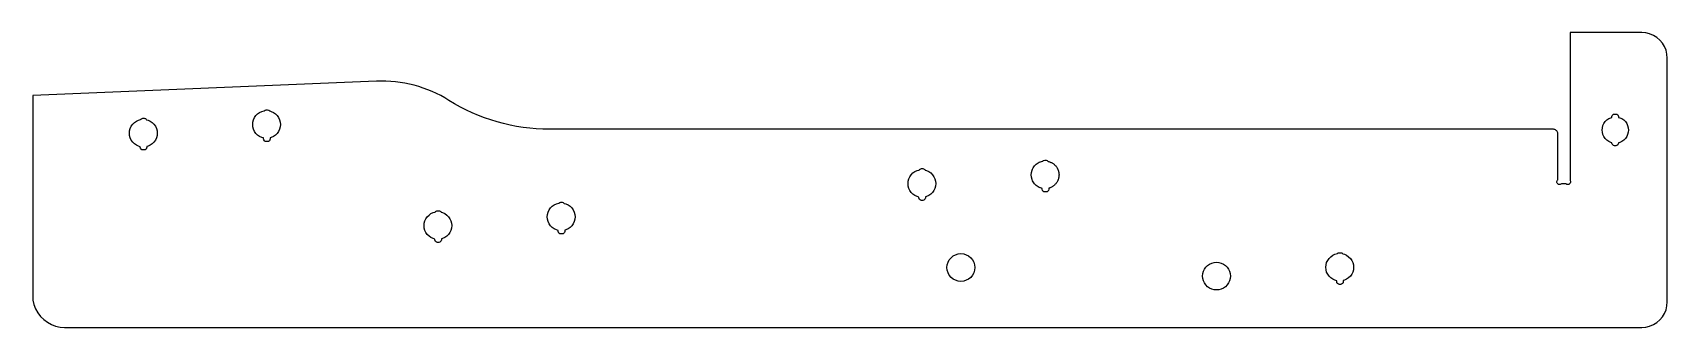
# Model space of a CAD drawing. Header units: millimetres. Extents: x -66 to 322, y -145 to -75.
import ezdxf

# ---------------------------------------------------------------- set-up
doc = ezdxf.new("R2010")
doc.units = ezdxf.units.MM
doc.layers.add('CUTOUTS', color=1, linetype='CONTINUOUS')
doc.layers.add('PERIMETER', color=5, linetype='CONTINUOUS')

msp = doc.modelspace()

# ---------------------------------------------------------------- linework, layer by layer
at = {"layer": 'CUTOUTS'}
for points in [[(-39.68, -103.17), (-39.98, -103.17, -0.414214), (-40.6, -102.54), (-40.6, -102.39), (-41.01, -102.28), (-41.53, -102.04), (-42, -101.71), (-42.41, -101.3), (-42.74, -100.83), (-42.98, -100.31), (-43.13, -99.75), (-43.18, -99.18), (-43.13, -98.61), (-42.98, -98.05), (-42.74, -97.53), (-42.41, -97.06), (-42, -96.65), (-41.53, -96.32), (-41.01, -96.08), (-40.53, -95.95, -0.278006), (-39.98, -95.62), (-39.68, -95.62, -0.294937), (-39.11, -95.98), (-38.76, -96.08), (-38.23, -96.32), (-37.76, -96.65), (-37.36, -97.06), (-37.03, -97.53), (-36.78, -98.05), (-36.63, -98.61), (-36.58, -99.18), (-36.63, -99.75), (-36.78, -100.31), (-37.03, -100.83), (-37.36, -101.3), (-37.76, -101.71), (-38.23, -102.04), (-38.76, -102.28), (-39.05, -102.36), (-39.05, -102.54, -0.414214)], [(-11.3, -100.54), (-11.3, -100.31), (-11.73, -100.2), (-12.25, -99.95), (-12.72, -99.62), (-13.12, -99.22), (-13.45, -98.75), (-13.7, -98.23), (-13.85, -97.67), (-13.9, -97.1), (-13.85, -96.52), (-13.7, -95.97), (-13.45, -95.45), (-13.12, -94.98), (-12.72, -94.57), (-12.25, -94.24), (-11.73, -94), (-11.16, -93.84, -0.223924), (-10.68, -93.62), (-10.38, -93.62, -0.248805), (-9.86, -93.89), (-9.47, -94), (-8.95, -94.24), (-8.48, -94.57), (-8.07, -94.98), (-7.74, -95.45), (-7.5, -95.97), (-7.35, -96.52), (-7.3, -97.1), (-7.35, -97.67), (-7.5, -98.23), (-7.74, -98.75), (-8.07, -99.22), (-8.48, -99.62), (-8.95, -99.95), (-9.47, -100.2), (-9.75, -100.27), (-9.75, -100.54, -0.414214), (-10.38, -101.17), (-10.68, -101.17, -0.414214)], [(312.96, -97.88), (313.01, -98.42), (312.96, -98.97), (312.82, -99.49), (312.59, -99.99), (312.28, -100.43), (311.89, -100.82), (311.45, -101.13), (310.95, -101.36), (310.65, -101.44), (310.65, -101.54, -0.414214), (310.02, -102.17), (309.72, -102.17, -0.414214), (309.1, -101.54), (309.1, -101.44), (308.82, -101.36), (308.32, -101.13), (307.88, -100.82), (307.49, -100.43), (307.18, -99.99), (306.95, -99.49), (306.81, -98.97), (306.76, -98.42), (306.81, -97.88), (306.95, -97.35), (307.18, -96.86), (307.49, -96.41), (307.88, -96.03), (308.32, -95.72), (308.82, -95.49), (309.1, -95.41), (309.1, -95.24, -0.414214), (309.72, -94.62), (310.02, -94.62, -0.414214), (310.65, -95.24), (310.65, -95.41), (310.95, -95.49), (311.45, -95.72), (311.89, -96.03), (312.28, -96.41), (312.59, -96.86), (312.82, -97.35)], [(145.32, -115.17), (145.02, -115.17, -0.414214), (144.4, -114.54), (144.4, -114.39), (143.99, -114.28), (143.47, -114.04), (143, -113.71), (142.59, -113.3), (142.26, -112.83), (142.02, -112.31), (141.87, -111.75), (141.82, -111.18), (141.87, -110.61), (142.02, -110.05), (142.26, -109.53), (142.59, -109.06), (143, -108.65), (143.47, -108.32), (143.99, -108.08), (144.47, -107.95, -0.278005), (145.02, -107.62), (145.32, -107.62, -0.294935), (145.89, -107.98), (146.24, -108.08), (146.77, -108.32), (147.24, -108.65), (147.64, -109.06), (147.97, -109.53), (148.22, -110.05), (148.37, -110.61), (148.42, -111.18), (148.37, -111.75), (148.22, -112.31), (147.97, -112.83), (147.64, -113.3), (147.24, -113.71), (146.77, -114.04), (146.24, -114.28), (145.95, -114.36), (145.95, -114.54, -0.414214)], [(174.32, -105.62), (174.62, -105.62, -0.246717), (175.14, -105.89, -0.022754), (175.43, -105.97), (175.53, -106), (175.64, -106.05, -0.025153), (175.94, -106.19), (176.05, -106.24), (176.17, -106.32, -0.022038), (176.4, -106.48), (176.52, -106.57), (176.64, -106.68, -0.018865), (176.81, -106.86), (176.93, -106.98), (177.03, -107.12, -0.0158), (177.15, -107.29), (177.26, -107.45), (177.35, -107.63, -0.012813), (177.42, -107.78), (177.5, -107.97), (177.56, -108.18, -0.010288), (177.6, -108.31), (177.65, -108.52), (177.67, -108.75, -0.008945), (177.68, -108.87), (177.7, -109.1), (177.68, -109.33, -0.008949), (177.67, -109.44), (177.65, -109.67), (177.6, -109.88, -0.010307), (177.56, -110.01), (177.5, -110.23), (177.42, -110.41, -0.012837), (177.35, -110.57), (177.26, -110.75), (177.15, -110.9, -0.015827), (177.03, -111.07), (176.93, -111.22), (176.81, -111.34, -0.018892), (176.64, -111.51), (176.52, -111.62), (176.4, -111.71, -0.022051), (176.17, -111.88), (176.05, -111.95), (175.94, -112.01, -0.025153), (175.64, -112.15), (175.53, -112.2), (175.43, -112.23, -0.014122), (175.25, -112.28), (175.25, -112.54, -0.414214), (174.62, -113.17), (174.32, -113.17, -0.414214), (173.7, -112.54), (173.7, -112.32, -0.030009), (173.32, -112.21), (173.27, -112.2), (173.24, -112.18, -0.038068), (172.78, -111.97), (172.75, -111.95), (172.73, -111.94, -0.039931), (172.3, -111.64), (172.28, -111.62), (172.27, -111.61, -0.04151), (171.88, -111.22), (171.88, -111.22), (171.87, -111.21, -0.042816), (171.55, -110.75), (171.55, -110.75), (171.54, -110.74, -0.043392), (171.3, -110.23, -0.000377), (171.3, -110.22, -0.176277), (171.3, -107.97, -0.000371), (171.3, -107.97, -0.043391), (171.54, -107.45), (171.55, -107.45), (171.55, -107.45, -0.042807), (171.87, -106.98), (171.88, -106.98), (171.88, -106.97, -0.041498), (172.27, -106.58), (172.28, -106.57), (172.3, -106.56, -0.039923), (172.73, -106.26), (172.75, -106.24), (172.78, -106.23, -0.038068), (173.24, -106.01), (173.27, -106), (173.32, -105.98, -0.035909), (173.77, -105.86), (173.84, -105.84, -0.223918)], [(57.75, -121.95), (57.28, -121.62), (56.88, -121.22), (56.55, -120.75), (56.3, -120.23), (56.15, -119.67), (56.1, -119.1), (56.15, -118.52), (56.3, -117.97), (56.55, -117.45), (56.88, -116.98), (57.28, -116.57), (57.75, -116.24), (58.27, -116), (58.84, -115.84, -0.223932), (59.32, -115.62), (59.62, -115.62, -0.248803), (60.14, -115.89), (60.53, -116), (61.05, -116.24), (61.52, -116.57), (61.93, -116.98), (62.26, -117.45), (62.5, -117.97), (62.65, -118.52), (62.7, -119.1), (62.65, -119.67), (62.5, -120.23), (62.26, -120.75), (61.93, -121.22), (61.52, -121.62), (61.05, -121.95), (60.53, -122.2), (60.25, -122.27), (60.25, -122.54, -0.414214), (59.62, -123.17), (59.32, -123.17, -0.414214), (58.7, -122.54), (58.7, -122.31), (58.27, -122.2)], [(27.02, -122.31), (26.87, -121.75), (26.82, -121.18), (26.87, -120.61), (27.02, -120.05), (27.26, -119.53), (27.59, -119.06), (28, -118.65), (28.47, -118.32), (28.99, -118.08), (29.47, -117.95, -0.278021), (30.02, -117.62), (30.32, -117.62, -0.294943), (30.89, -117.98), (31.24, -118.08), (31.77, -118.32), (32.24, -118.65), (32.64, -119.06), (32.97, -119.53), (33.22, -120.05), (33.37, -120.61), (33.42, -121.18), (33.37, -121.75), (33.22, -122.31), (32.97, -122.83), (32.64, -123.3), (32.24, -123.71), (31.77, -124.04), (31.24, -124.28), (30.95, -124.36), (30.95, -124.54, -0.414214), (30.32, -125.17), (30.02, -125.17, -0.414214), (29.4, -124.54), (29.4, -124.39), (28.99, -124.28), (28.47, -124.04), (28, -123.71), (27.59, -123.3), (27.26, -122.83)], [(244.62, -135.17), (244.32, -135.17, -0.414214), (243.7, -134.54), (243.7, -134.31), (243.27, -134.2), (242.75, -133.95), (242.28, -133.62), (241.88, -133.22), (241.55, -132.75), (241.3, -132.23), (241.15, -131.67), (241.1, -131.1), (241.15, -130.52), (241.3, -129.97), (241.55, -129.45), (241.88, -128.98), (242.28, -128.57), (242.75, -128.24), (243.27, -128), (243.84, -127.84, -0.223941), (244.32, -127.62), (244.62, -127.62, -0.248807), (245.14, -127.89), (245.53, -128), (246.05, -128.24), (246.52, -128.57), (246.93, -128.98), (247.26, -129.45), (247.5, -129.97), (247.65, -130.52), (247.7, -131.1), (247.65, -131.67), (247.5, -132.23), (247.26, -132.75), (246.93, -133.22), (246.52, -133.62), (246.05, -133.95), (245.53, -134.2), (245.25, -134.27), (245.25, -134.54, -0.414214)]]:
    msp.add_lwpolyline(points, format="xyb", close=True, dxfattribs=at)
msp.add_lwpolyline([(216.24, -136.28), (215.69, -136.43), (215.12, -136.48), (214.54, -136.43), (213.99, -136.28), (213.47, -136.04), (213, -135.71), (212.59, -135.3), (212.26, -134.83), (212.02, -134.31), (211.87, -133.75), (211.82, -133.18), (211.87, -132.61), (212.02, -132.05), (212.26, -131.53), (212.59, -131.06), (213, -130.65), (213.47, -130.32), (213.99, -130.08), (214.54, -129.93), (215.12, -129.88), (215.69, -129.93), (216.24, -130.08), (216.77, -130.32), (217.24, -130.65), (217.64, -131.06), (217.97, -131.53), (218.22, -132.05), (218.37, -132.61), (218.42, -133.18), (218.37, -133.75), (218.22, -134.31), (217.97, -134.83), (217.64, -135.3), (217.24, -135.71), (216.77, -136.04)], close=True, dxfattribs=at)
msp.add_circle((154.38, -131.15), 3.31, dxfattribs=at)
at = {"layer": 'PERIMETER'}
msp.add_lwpolyline([(-64.32, -142.78), (-63.56, -143.54), (-62.69, -144.19), (-61.74, -144.71), (-60.73, -145.09), (-59.68, -145.32), (-58.6, -145.39), (316.17, -145.39), (317.12, -145.32), (318.05, -145.1), (318.93, -144.73), (319.74, -144.23), (320.47, -143.61), (321.09, -142.89), (321.58, -142.08), (321.95, -141.2), (322.17, -140.27), (322.25, -139.32), (322.25, -81.32), (322.17, -80.37), (321.95, -79.44), (321.58, -78.56), (321.09, -77.75), (320.47, -77.02), (319.74, -76.4), (318.93, -75.91), (318.05, -75.54), (317.12, -75.32), (316.17, -75.24), (299.15, -75.24), (299.15, -110.32), (299.14, -110.41, -0.91021), (298.19, -111.24), (297.17, -111.24), (297.07, -111.23, -1.069474), (296.25, -110.27), (296.25, -99.32), (296.23, -99.13), (296.18, -98.95), (296.1, -98.78), (295.99, -98.63), (295.86, -98.5), (295.71, -98.39), (295.54, -98.31), (295.36, -98.26), (295.17, -98.24), (56.63, -98.24), (55.06, -98.22), (53.49, -98.13), (51.92, -98), (50.36, -97.8), (48.8, -97.56), (47.26, -97.25), (45.72, -96.9), (44.2, -96.49), (42.7, -96.03), (41.21, -95.51), (39.74, -94.95), (38.29, -94.33), (36.87, -93.66), (35.47, -92.95), (34.09, -92.18), (32.74, -91.37), (31.77, -90.78), (30.78, -90.23), (29.77, -89.73), (28.74, -89.25), (27.7, -88.82), (26.64, -88.43), (25.56, -88.08), (24.47, -87.77), (23.37, -87.5), (22.26, -87.27), (21.14, -87.08), (20.02, -86.94), (18.89, -86.84), (17.76, -86.78), (16.63, -86.76), (15.5, -86.79), (-66.17, -90.2), (-66.17, -116.39), (-66.17, -116.39), (-66.17, -119.24), (-66.17, -119.24), (-66.17, -129.39), (-66.17, -129.39), (-66.17, -135.24), (-66.17, -135.24), (-66.17, -137.82), (-66.1, -138.9), (-65.87, -139.95), (-65.49, -140.97), (-64.97, -141.91)], format="xyb", close=True, dxfattribs=at)

doc.saveas('drawing.dxf')
